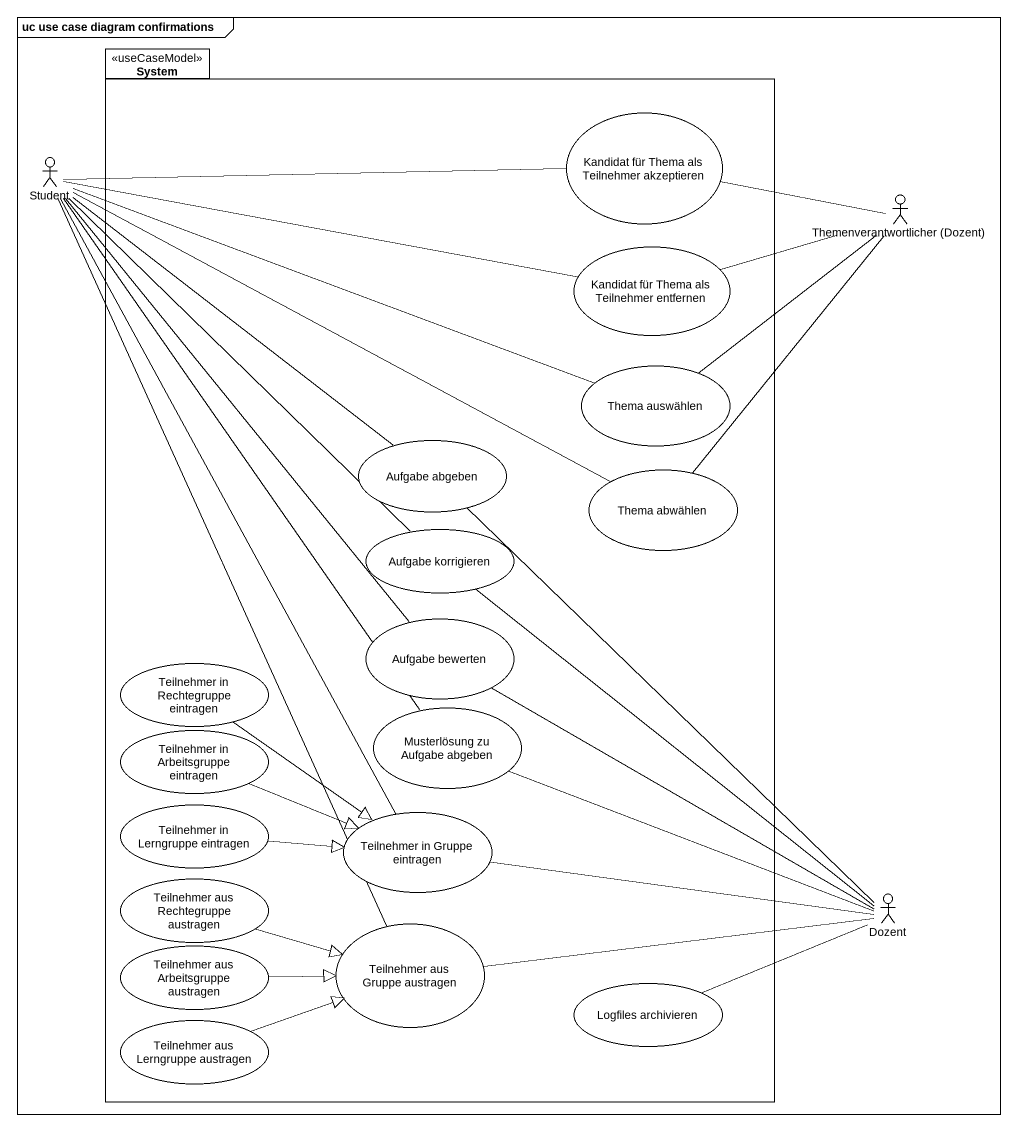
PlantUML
@startuml
mainframe uc use case diagram confirmations
package System <<useCaseModel>> {
  usecase "Kandidat für Thema als Teilnehmer akzeptieren" as Kandidat_für_Thema_als
  usecase "Kandidat für Thema als Teilnehmer entfernen" as Kandidat_für_Thema_als_2
  usecase "Thema auswählen" as Thema_auswählen
  usecase "Aufgabe abgeben" as Aufgabe_abgeben
  usecase "Thema abwählen" as Thema_abwählen
  usecase "Aufgabe korrigieren" as Aufgabe_korrigieren
  usecase "Aufgabe bewerten" as Aufgabe_bewerten
  usecase "Teilnehmer in Rechtegruppe eintragen" as Teilnehmer_in_Rechtegruppe
  usecase "Musterlösung zu Aufgabe abgeben" as Musterlösung_zu_Aufgabe
  usecase "Teilnehmer in Arbeitsgruppe eintragen" as Teilnehmer_in_Arbeitsgruppe
  usecase "Teilnehmer in Lerngruppe eintragen" as Teilnehmer_in_Lerngruppe
  usecase "Teilnehmer in Gruppe eintragen" as Teilnehmer_in_Gruppe
  usecase "Teilnehmer aus Rechtegruppe austragen" as Teilnehmer_aus_Rechtegruppe
  usecase "Teilnehmer aus Arbeitsgruppe austragen" as Teilnehmer_aus
  usecase "Teilnehmer aus Gruppe austragen" as Teilnehmer_aus_Gruppe
  usecase "Logfiles archivieren" as Logfiles_archivieren
  usecase "Teilnehmer aus Lerngruppe austragen" as Teilnehmer_aus_Lerngruppe
}
actor Student
actor "Themenverantwortlicher (Dozent)" as Themenverantwortlicher
actor Dozent
Kandidat_für_Thema_als -left- Student
Student -right- Thema_auswählen
Student -right- Thema_abwählen
Themenverantwortlicher -left- Kandidat_für_Thema_als
Themenverantwortlicher -left- Kandidat_für_Thema_als_2
Kandidat_für_Thema_als_2 -left- Student
Thema_auswählen -up- Themenverantwortlicher
Aufgabe_abgeben -up- Student
Aufgabe_abgeben -- Dozent
Thema_abwählen -up- Themenverantwortlicher
Aufgabe_korrigieren -up- Student
Aufgabe_korrigieren -- Dozent
Aufgabe_bewerten -up- Student
Aufgabe_bewerten -right- Dozent
Teilnehmer_in_Rechtegruppe --|> Teilnehmer_in_Gruppe
Musterlösung_zu_Aufgabe -up- Student
Musterlösung_zu_Aufgabe -right- Dozent
Teilnehmer_in_Arbeitsgruppe -right-|> Teilnehmer_in_Gruppe
Teilnehmer_in_Lerngruppe -right-|> Teilnehmer_in_Gruppe
Teilnehmer_in_Gruppe -up- Student
Teilnehmer_in_Gruppe -right- Dozent
Teilnehmer_aus_Rechtegruppe -right-|> Teilnehmer_aus_Gruppe
Teilnehmer_aus -right-|> Teilnehmer_aus_Gruppe
Teilnehmer_aus_Gruppe -up- Student
Teilnehmer_aus_Gruppe -right- Dozent
Logfiles_archivieren -right- Dozent
Teilnehmer_aus_Lerngruppe -right-|> Teilnehmer_aus_Gruppe
@enduml
